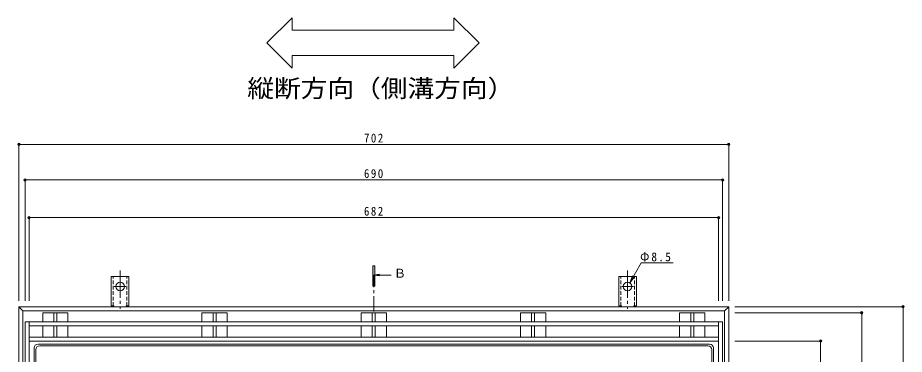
# Model space of a CAD drawing. Units: millimetres at full size, sheet at 1:3. Extents: x -1123 to 1153, y -824 to 816.
# Drawn here: x -974 to -97, y 479 to 813 of the extents above; entities that cross this region are included whole.
import ezdxf
from ezdxf.enums import TextEntityAlignment as Align

# ---------------------------------------------------------------- set-up
doc = ezdxf.new("R2010")
doc.units = ezdxf.units.MM
doc.header["$LTSCALE"] = 3
doc.header["$PDMODE"] = 32
doc.header["$PDSIZE"] = 2.4
for name, pattern in [('CHAIN1', [8, 5, -1, 1, -1]), ('CHAIN2', [12, 9, -1, 1, -1]), ('DASHED1', [1.8, 1.2, -0.6])]:
    doc.linetypes.add(name, pattern=pattern)
for name, color, linetype, lineweight in [('4-0', 3, 'Continuous', 9), ('4-1', 2, 'Continuous', 9), ('4-2', 3, 'Continuous', 9), ('4-4', 2, 'Continuous', 9), ('4-5', 7, 'Continuous', 9)]:
    doc.layers.add(name, color=color, linetype=linetype, lineweight=lineweight)
doc.styles.add('ＭＳ ゴシック', font='')
doc.styles.get('ＭＳ ゴシック').set_extended_font_data('MS Gothic')

msp = doc.modelspace()

# ---------------------------------------------------------------- linework, layer by layer
at = {"layer": '4-0'}
for p, q in [((-957.644, 283.403), (-957.644, 485.387)), ((-956.001, 275.903), (-956.001, 483.744)), ((-289.675, 489.387), (-953.644, 489.387)), ((-291.318, 487.744), (-952.001, 487.744)), ((-287.318, 275.903), (-287.318, 483.744)), ((-285.675, 283.403), (-285.675, 485.387))]:
    msp.add_line(p, q, dxfattribs=at)
for centre, start, end in [((-953.644, 485.387), 90, 180), ((-952.001, 483.744), 90, 180), ((-291.318, 483.744), 0, 90), ((-289.675, 485.387), 0, 90)]:
    msp.add_arc(centre, 4, start, end, dxfattribs=at)
at = {"layer": '4-1', "linetype": 'CHAIN2'}
for p, q in [((-872.66, 562.35), (-872.66, 524.238)), ((-370.659, 562.35), (-370.659, 524.238)), ((-872.66, 546.403), (-878.436, 546.403)), ((-872.66, 546.403), (-866.883, 546.403)), ((-370.659, 546.403), (-376.435, 546.403)), ((-370.659, 546.403), (-364.883, 546.403))]:
    msp.add_line(p, q, dxfattribs=at)
at = {"layer": '4-1'}
for p, q in [((-872.66, 556.403), (-881.41, 556.403)), ((-881.41, 527.403), (-881.41, 556.403)), ((-872.66, 556.403), (-863.91, 556.403)), ((-863.91, 527.403), (-863.91, 556.403)), ((-370.659, 556.403), (-379.409, 556.403)), ((-379.409, 527.403), (-379.409, 556.403)), ((-370.659, 556.403), (-361.909, 556.403)), ((-361.909, 527.403), (-361.909, 556.403)), ((-972.66, 526.403), (-968.66, 522.403)), ((-972.66, 526.403), (-270.659, 526.403)), ((-972.66, -175.597), (-972.66, 526.403)), ((-881.41, 527.403), (-880.16, 527.403)), ((-863.91, 527.403), (-865.16, 527.403)), ((-379.409, 527.403), (-378.159, 527.403)), ((-361.909, 527.403), (-363.159, 527.403)), ((-274.659, 522.403), (-270.659, 526.403)), ((-270.659, -175.597), (-270.659, 526.403)), ((-968.66, 522.403), (-274.659, 522.403)), ((-968.66, -171.598), (-968.66, 522.403)), ((-274.659, -171.598), (-274.659, 522.403))]:
    msp.add_line(p, q, dxfattribs=at)
at = {"layer": '4-1', "linetype": 'DASHED1'}
for p, q in [((-879.41, 527.257), (-879.41, 556.403)), ((-865.91, 527.257), (-865.91, 556.403)), ((-377.409, 527.257), (-377.409, 556.403)), ((-363.909, 527.257), (-363.909, 556.403))]:
    msp.add_line(p, q, dxfattribs=at)
at = {"layer": '4-1'}
for centre in [(-872.66, 546.403), (-370.659, 546.403)]:
    msp.add_circle(centre, 4.25, dxfattribs=at)
for centre, start, end in [((-880.16, 525.403), 30.00051, 90), ((-865.16, 525.403), 90, 149.99949), ((-378.159, 525.403), 30.00051, 90), ((-363.159, 525.403), 90, 149.99949)]:
    msp.add_arc(centre, 2, start, end, dxfattribs=at)
at = {"layer": '4-2'}
for p, q in [((-949.159, 520.403), (-924.159, 520.403)), ((-949.159, 520.403), (-949.159, 511.403)), ((-938.159, 520.403), (-938.159, 511.403)), ((-935.159, 520.403), (-935.159, 511.403)), ((-924.159, 520.403), (-924.159, 511.403)), ((-791.659, 520.403), (-766.659, 520.403)), ((-791.659, 520.403), (-791.659, 511.403)), ((-780.659, 520.403), (-780.659, 511.403)), ((-777.659, 520.403), (-777.659, 511.403)), ((-766.659, 520.403), (-766.659, 511.403)), ((-634.16, 520.403), (-609.159, 520.403)), ((-634.16, 520.403), (-634.16, 511.403)), ((-623.159, 520.403), (-623.159, 511.403)), ((-620.159, 520.403), (-620.159, 511.403)), ((-609.159, 520.403), (-609.159, 511.403)), ((-476.66, 520.403), (-451.66, 520.403)), ((-476.66, 520.403), (-476.66, 511.403)), ((-465.659, 520.403), (-465.659, 511.403)), ((-462.659, 520.403), (-462.659, 511.403)), ((-451.66, 520.403), (-451.66, 511.403)), ((-319.159, 520.403), (-294.159, 520.403)), ((-319.159, 520.403), (-319.159, 511.403)), ((-308.159, 520.403), (-308.159, 511.403)), ((-305.159, 520.403), (-305.159, 511.403)), ((-294.159, 520.403), (-294.159, 511.403)), ((-966.659, 511.403), (-276.659, 511.403)), ((-966.659, 511.403), (-966.659, -160.598)), ((-962.659, 511.403), (-962.659, -160.598)), ((-280.659, 511.403), (-280.659, -160.598)), ((-276.659, 511.403), (-276.659, -160.598)), ((-962.659, 507.403), (-280.659, 507.403)), ((-949.159, 496.403), (-949.159, 507.403)), ((-938.159, 496.403), (-938.159, 507.403)), ((-935.159, 496.403), (-935.159, 507.403)), ((-924.159, 496.403), (-924.159, 507.403)), ((-791.659, 496.403), (-791.659, 507.403)), ((-780.659, 496.403), (-780.659, 507.403)), ((-777.659, 496.403), (-777.659, 507.403)), ((-766.659, 496.403), (-766.659, 507.403)), ((-634.16, 496.403), (-634.16, 507.403)), ((-623.159, 496.403), (-623.159, 507.403)), ((-620.159, 496.403), (-620.159, 507.403)), ((-609.159, 496.403), (-609.159, 507.403)), ((-476.66, 496.403), (-476.66, 507.403)), ((-465.659, 496.403), (-465.659, 507.403)), ((-462.659, 496.403), (-462.659, 507.403)), ((-451.66, 496.403), (-451.66, 507.403)), ((-319.159, 496.403), (-319.159, 507.403)), ((-308.159, 496.403), (-308.159, 507.403)), ((-305.159, 496.403), (-305.159, 507.403)), ((-294.159, 496.403), (-294.159, 507.403)), ((-962.659, 496.403), (-280.659, 496.403)), ((-962.659, 492.403), (-280.659, 492.403))]:
    msp.add_line(p, q, dxfattribs=at)
at = {"layer": '4-4', "color": 7}
for p, q in [((-972.66, 688.054), (-972.66, 532.403)), ((-972.66, 687.154), (-270.659, 687.154)), ((-270.659, 688.054), (-270.659, 532.403)), ((-966.659, 652.893), (-966.659, 532.403)), ((-966.659, 651.993), (-276.659, 651.993)), ((-276.659, 652.893), (-276.659, 532.403)), ((-962.659, 615.594), (-962.659, 532.403)), ((-962.659, 614.694), (-280.659, 614.694)), ((-280.659, 615.594), (-280.659, 532.403)), ((-97.284, 526.403), (-264.659, 526.403)), ((-98.184, 526.403), (-98.184, -175.597)), ((-138.22, 520.403), (-264.659, 520.403)), ((-139.12, 520.403), (-139.12, -169.597)), ((-178.892, 492.403), (-264.659, 492.403)), ((-179.792, 492.403), (-179.792, -141.597))]:
    msp.add_line(p, q, dxfattribs=at)
for p in [(-972.66, 687.154), (-270.659, 687.154), (-966.659, 651.993), (-276.659, 651.993), (-962.659, 614.694), (-280.659, 614.694), (-98.184, 526.403), (-139.12, 520.403), (-179.792, 492.403)]:
    msp.add_point(p, dxfattribs=at)
at = {"layer": '4-5'}
for p, q in [((-727.47, 787.619), (-702.47, 812.619)), ((-702.47, 800.119), (-702.47, 812.619)), ((-517.522, 787.619), (-542.522, 812.619)), ((-542.522, 800.119), (-542.522, 812.619)), ((-702.47, 800.119), (-542.522, 800.119)), ((-727.47, 787.619), (-702.47, 762.619)), ((-517.522, 787.619), (-542.522, 762.619)), ((-702.47, 762.619), (-702.47, 775.119)), ((-702.47, 775.119), (-542.522, 775.119)), ((-542.522, 762.619), (-542.522, 775.119)), ((-368.534, 550.083), (-357.06, 569.957)), ((-357.06, 569.957), (-325.633, 569.957)), ((-368.534, 550.083), (-365.664, 557.012)), ((-368.534, 550.083), (-363.969, 556.033))]:
    msp.add_line(p, q, dxfattribs=at)
at = {"layer": '4-5', "color": 4}
for p, q in [((-622.66, 566.78), (-620.66, 566.78)), ((-622.66, 546.78), (-622.66, 566.78)), ((-620.66, 566.78), (-620.66, 546.78)), ((-621.66, 557.81), (-616.055, 558.548)), ((-621.66, 557.81), (-604.444, 557.81)), ((-621.66, 557.81), (-616.055, 557.072)), ((-620.66, 546.78), (-622.66, 546.78))]:
    msp.add_line(p, q, dxfattribs=at)
at = {"layer": '4-5', "color": 4, "linetype": 'CHAIN1'}
msp.add_line((-621.66, 521.747), (-621.66, 557.81), dxfattribs=at)
at = {"layer": '4-5', "color": 4}
msp.add_solid([(-622.66, 566.78), (-622.66, 546.78), (-620.66, 566.78), (-620.66, 546.78)], dxfattribs=at)

# ---------------------------------------------------------------- texts
at = {"layer": '4-4', "char_height": 8.798, "attachment_point": 7, "style": 'ＭＳ ゴシック'}
for s, insert in [('\\T1.27;\\W0.9;702', (-631.41, 688.954)), ('\\T1.27;\\W0.9;690', (-631.409, 653.793)), ('\\T1.27;\\W0.9;682', (-631.409, 616.494))]:
    msp.add_mtext(s, dxfattribs=dict(at, insert=insert))
at = {"layer": '4-5', "color": 6, "style": 'ＭＳ ゴシック', "width": 1.1}
msp.add_text('縦断方向（側溝方向）', height=17.6, dxfattribs=at).set_placement((-746.794, 728.58), align=Align.BOTTOM_LEFT)
at = {"layer": '4-5', "color": 2, "style": 'ＭＳ ゴシック'}
msp.add_text('Ｂ', height=8.798, dxfattribs=at).set_placement((-601.825, 552.512), align=Align.BOTTOM_LEFT)
at = {"layer": '4-5', "color": 2, "insert": (-358.253, 571.102), "char_height": 8.798, "attachment_point": 7, "style": 'ＭＳ ゴシック'}
msp.add_mtext('\\T1.21;\\W0.95;Φ8.5', dxfattribs=at)

doc.saveas('drawing.dxf')
